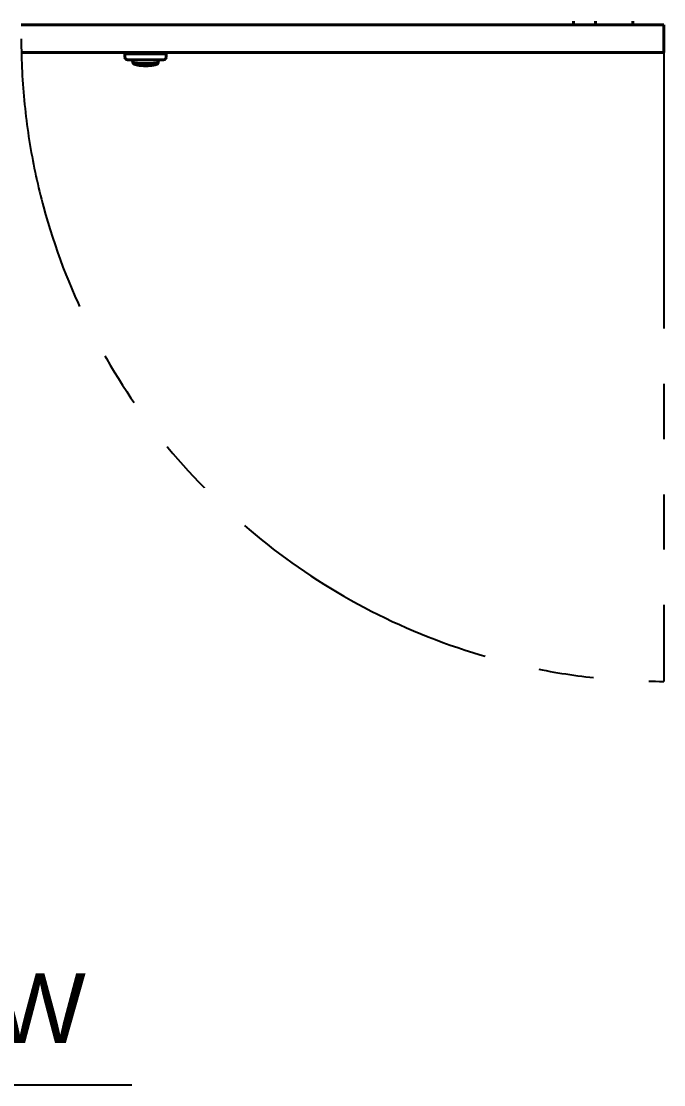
# Model space of a CAD drawing. Header units: millimetres. Extents: x 4969 to 37601, y -771 to 6478.
# Drawn here: x 19863 to 20380, y 4057 to 4913 of the extents above; entities that cross this region are included whole.
import ezdxf

# ---------------------------------------------------------------- set-up
doc = ezdxf.new("R2010")
doc.units = ezdxf.units.MM
doc.header["$LTSCALE"] = 7
doc.header["$MEASUREMENT"] = 0
doc.linetypes.add('PHANTOM', pattern=[63.5, 31.75, -6.35, 6.35, -6.35, 6.35, -6.35])
doc.layers.get('0').update_dxf_attribs({"linetype": 'CONTINUOUS'})
doc.layers.add('가시적인 것(ISO)', color=3, linetype='CONTINUOUS', lineweight=40)
doc.styles.add('arial_ttf', font='arial.ttf')

msp = doc.modelspace()

# ---------------------------------------------------------------- linework, layer by layer
at = {"color": 251, "linetype": 'PHANTOM'}
msp.add_line((20379.629, 4887.706), (20379.629, 4381.706), dxfattribs=at)
msp.add_line((19525.549, 4057.236, 0), (19951.607, 4057.236, 0))
msp.add_arc((20379.629, 4898.706), 517, 180, 270, dxfattribs=at)
at = {"layer": '가시적인 것(ISO)'}
for p, q in [((20306.929, 4912.706), (20306.929, 4909.706)), ((20324.629, 4909.706), (20324.629, 4912.706)), ((20354.629, 4912.706), (20354.629, 4909.706)), ((19862.629, 4909.706), (20379.629, 4909.706)), ((20379.629, 4909.706), (20379.629, 4887.706)), ((20379.629, 4887.706), (19862.629, 4887.706)), ((19946.029, 4886.406), (19979.229, 4886.406)), ((19946.029, 4886.406), (19946.053, 4883.688)), ((19946.779, 4887.706), (19946.779, 4886.706)), ((19946.779, 4886.706), (19978.479, 4886.706)), ((19947.629, 4886.406), (19947.629, 4886.556)), ((19977.629, 4886.406), (19977.629, 4886.556)), ((19978.479, 4887.706), (19978.479, 4886.706)), ((19979.229, 4886.406), (19979.205, 4883.688)), ((19948.053, 4881.706), (19977.205, 4881.706)), ((19952.129, 4881.281), (19952.129, 4881.706)), ((19952.129, 4881.07), (19952.129, 4881.281)), ((19958.092, 4878.734), (19956.18, 4878.734)), ((19961.184, 4878.529), (19956.594, 4878.529)), ((19961.629, 4878.324), (19957.008, 4878.324)), ((19962.073, 4878.119), (19957.422, 4878.119)), ((19962.517, 4877.914), (19957.837, 4877.914)), ((19967.007, 4877.709), (19958.251, 4877.709)), ((19966.593, 4877.504), (19958.665, 4877.504)), ((19966.182, 4877.301), (19959.076, 4877.301)), ((19960.129, 4880.511), (19960.129, 4880.511)), ((19965.111, 4877.098), (19960.147, 4877.098)), ((19961.518, 4878.574), (19961.518, 4878.613)), ((19961.659, 4878.611), (19961.74, 4878.574)), ((19961.74, 4878.574), (19961.962, 4878.472)), ((19961.962, 4878.369), (19961.962, 4878.472)), ((19961.962, 4878.472), (19962.184, 4878.369)), ((19962.184, 4878.369), (19962.406, 4878.267)), ((19962.406, 4878.164), (19962.406, 4878.267)), ((19962.406, 4878.267), (19962.629, 4878.164)), ((19962.629, 4878.164), (19962.852, 4878.267)), ((19967.421, 4877.914), (19962.74, 4877.914)), ((19962.851, 4878.164), (19962.852, 4878.267)), ((19962.852, 4878.267), (19963.074, 4878.369)), ((19963.074, 4878.369), (19963.296, 4878.472)), ((19967.835, 4878.119), (19963.185, 4878.119)), ((19963.296, 4878.472), (19963.518, 4878.574)), ((19963.296, 4878.369), (19963.296, 4878.472)), ((19963.518, 4878.574), (19963.599, 4878.611)), ((19968.249, 4878.324), (19963.629, 4878.324)), ((19963.74, 4878.574), (19963.74, 4878.613)), ((19968.664, 4878.529), (19964.073, 4878.529)), ((19965.129, 4880.511), (19965.129, 4880.511)), ((19969.078, 4878.734), (19967.166, 4878.734)), ((19973.129, 4881.281), (19973.129, 4881.706)), ((19973.129, 4881.281), (19973.129, 4881.07))]:
    msp.add_line(p, q, dxfattribs=at)
for centre, radius, start, end in [((19947.779, 4886.556), 0.15, 90, 180), ((19977.479, 4886.556), 0.15, 0, 90), ((19948.053, 4883.706), 2, 180.5, 270), ((19954.129, 4881.07), 2, 180, 263.743805), ((19962.629, 4958.606), 80, 263.743805, 276.256195), ((19971.129, 4881.07), 2, 276.256195, 0), ((19977.205, 4883.706), 2, 270, 359.5)]:
    msp.add_arc(centre, radius, start, end, dxfattribs=at)
for centre, major_axis, ratio, start_param, end_param in [((19952.422, 4878.122), (0.069, -1.982), 0.00001, 3.5039577, 3.6835976), ((19962.629, 4879.356), (-8.705, 0), 0.2050626, 0.1621143, 1.0174809), ((19961.184, 4878.779), (0, 0.25), 0.4444444, 2.2604932, 4.0066341), ((19961.629, 4878.574), (0, 0.25), 0.4444444, 1.5707963, 4.7114932), ((19962.073, 4878.369), (0, 0.25), 0.4444444, 1.5707963, 4.7114932), ((19962.517, 4878.164), (0, 0.25), 0.4444444, 1.5707963, 4.7110469), ((19962.74, 4878.164), (0, 0.25), 0.4444444, 1.5721383, 4.712389), ((19963.185, 4878.369), (0, 0.25), 0.4444444, 1.5716921, 4.712389), ((19963.629, 4878.574), (0, 0.25), 0.4444444, 1.5716921, 4.712389), ((19964.073, 4878.779), (0, 0.25), 0.4444444, 2.2765512, 4.0226921), ((19962.629, 4879.356), (-8.705, 0), 0.2050626, 2.1241115, 2.9794784), ((19971.946, 4879.824), (0.948, 0.047), 0.9756816, 6.2002909, 6.2003032), ((19972.837, 4878.134), (0.069, 1.97), 0.00001, 5.7454781, 5.9267014)]:
    msp.add_ellipse(centre, major_axis=major_axis, ratio=ratio, start_param=start_param, end_param=end_param, dxfattribs=at)
for points in [[(19952.343, 4880.384), (19952.343, 4880.384), (19952.343, 4880.384), (19952.343, 4880.384)], [(19953.661, 4879.341), (19953.661, 4879.341), (19953.661, 4879.341), (19953.661, 4879.341)]]:
    msp.add_open_spline(points, degree=3, dxfattribs=at)
for points, knots in [([(19952.351, 4880.155), (19952.352, 4880.125), (19952.353, 4880.096), (19952.354, 4880.067), (19952.355, 4880.038), (19952.356, 4880.009), (19952.357, 4879.981)], [0.34256027, 0.34256027, 0.34256027, 0.34256027, 0.66666667, 0.66666667, 0.66666667, 1, 1, 1, 1]), ([(19972.895, 4879.795), (19972.885, 4879.523), (19972.791, 4879.26), (19972.522, 4878.842), (19972.351, 4878.678), (19971.835, 4878.295), (19971.444, 4878.114), (19970.254, 4877.696), (19969.32, 4877.486), (19967.322, 4877.188), (19966.275, 4877.084), (19964.196, 4876.964), (19963.144, 4876.94), (19961.111, 4876.963), (19960.103, 4877.008), (19958.224, 4877.159), (19957.332, 4877.267), (19955.737, 4877.537), (19955.024, 4877.703), (19953.803, 4878.105), (19953.302, 4878.331), (19952.625, 4878.952), (19952.379, 4879.346), (19952.363, 4879.795)], [0, 0, 0, 0, 0.1451518, 0.1451518, 0.2929076, 0.2929076, 0.5537524, 0.5537524, 0.9533821, 0.9533821, 1.2920071, 1.2920071, 1.6011436, 1.6011436, 1.9030083, 1.9030083, 2.2062808, 2.2062808, 2.5194214, 2.5194214, 2.8597329, 2.8597329, 3.0997584, 3.0997584, 3.0997584, 3.0997584]), ([(19956.18, 4878.734), (19956.158, 4878.734), (19956.135, 4878.738), (19956.093, 4878.752), (19956.073, 4878.763), (19956.037, 4878.789), (19956.021, 4878.806), (19955.994, 4878.842), (19955.983, 4878.862), (19955.975, 4878.883)], [0, 0, 0, 0, 0.006749835, 0.006749835, 0.013426872, 0.013426872, 0.020253509, 0.020253509, 0.027219284, 0.027219284, 0.027219284, 0.027219284]), ([(19956.594, 4878.529), (19956.572, 4878.529), (19956.549, 4878.533), (19956.507, 4878.547), (19956.487, 4878.558), (19956.451, 4878.584), (19956.435, 4878.6), (19956.408, 4878.638), (19956.396, 4878.659), (19956.381, 4878.698), (19956.375, 4878.716), (19956.372, 4878.734)], [0, 0, 0, 0, 0.006749835, 0.006749835, 0.013426872, 0.013426872, 0.020253509, 0.020253509, 0.027596609, 0.027596609, 0.033169106, 0.033169106, 0.033169106, 0.033169106]), ([(19957.008, 4878.324), (19956.986, 4878.324), (19956.963, 4878.328), (19956.921, 4878.342), (19956.901, 4878.353), (19956.865, 4878.379), (19956.849, 4878.395), (19956.822, 4878.432), (19956.81, 4878.454), (19956.795, 4878.493), (19956.79, 4878.511), (19956.786, 4878.529)], [0, 0, 0, 0, 0.006749835, 0.006749835, 0.013426872, 0.013426872, 0.020253509, 0.020253509, 0.027596609, 0.027596609, 0.033169106, 0.033169106, 0.033169106, 0.033169106]), ([(19957.422, 4878.119), (19957.4, 4878.119), (19957.377, 4878.123), (19957.335, 4878.137), (19957.315, 4878.148), (19957.279, 4878.174), (19957.263, 4878.19), (19957.236, 4878.228), (19957.224, 4878.249), (19957.209, 4878.288), (19957.204, 4878.306), (19957.2, 4878.324)], [0, 0, 0, 0, 0.006749835, 0.006749835, 0.013426872, 0.013426872, 0.020253509, 0.020253509, 0.027596609, 0.027596609, 0.033154335, 0.033154335, 0.033154335, 0.033154335]), ([(19957.837, 4877.914), (19957.814, 4877.914), (19957.792, 4877.918), (19957.749, 4877.932), (19957.729, 4877.943), (19957.694, 4877.969), (19957.677, 4877.985), (19957.65, 4878.022), (19957.638, 4878.044), (19957.623, 4878.083), (19957.618, 4878.101), (19957.614, 4878.119)], [0, 0, 0, 0, 0.006749732, 0.006749732, 0.013426774, 0.013426774, 0.020253411, 0.020253411, 0.027596512, 0.027596512, 0.033170572, 0.033170572, 0.033170572, 0.033170572]), ([(19958.251, 4877.709), (19958.228, 4877.709), (19958.206, 4877.713), (19958.164, 4877.727), (19958.144, 4877.738), (19958.108, 4877.764), (19958.092, 4877.78), (19958.064, 4877.817), (19958.053, 4877.839), (19958.037, 4877.878), (19958.032, 4877.896), (19958.028, 4877.914)], [0, 0, 0, 0, 0.006749835, 0.006749835, 0.013426873, 0.013426873, 0.020253511, 0.020253511, 0.027596616, 0.027596616, 0.033169074, 0.033169074, 0.033169074, 0.033169074]), ([(19958.665, 4877.504), (19958.643, 4877.504), (19958.62, 4877.508), (19958.578, 4877.522), (19958.558, 4877.533), (19958.522, 4877.559), (19958.506, 4877.575), (19958.478, 4877.612), (19958.467, 4877.634), (19958.451, 4877.673), (19958.446, 4877.691), (19958.442, 4877.709)], [0, 0, 0, 0, 0.006749835, 0.006749835, 0.013426873, 0.013426873, 0.020253511, 0.020253511, 0.027596616, 0.027596616, 0.033169074, 0.033169074, 0.033169074, 0.033169074]), ([(19959.076, 4877.301), (19959.053, 4877.301), (19959.031, 4877.304), (19958.989, 4877.319), (19958.969, 4877.329), (19958.934, 4877.355), (19958.918, 4877.371), (19958.891, 4877.408), (19958.88, 4877.429), (19958.865, 4877.468), (19958.86, 4877.486), (19958.856, 4877.504)], [0, 0, 0, 0, 0.006690701, 0.006690701, 0.013304948, 0.013304948, 0.020042406, 0.020042406, 0.027194509, 0.027194509, 0.032717869, 0.032717869, 0.032717869, 0.032717869]), ([(19959.804, 4877.103), (19959.817, 4877.108), (19959.83, 4877.118), (19959.843, 4877.132), (19959.855, 4877.146), (19959.868, 4877.164), (19959.881, 4877.186), (19959.883, 4877.188), (19959.884, 4877.191), (19959.886, 4877.194), (19959.897, 4877.214), (19959.909, 4877.236), (19959.921, 4877.26), (19959.928, 4877.273), (19959.934, 4877.287), (19959.941, 4877.301)], [0.0000001, 0.0000001, 0.0000001, 0.0000001, 0.25, 0.25, 0.25, 0.5, 0.5, 0.5, 0.53001235, 0.53001235, 0.53001235, 0.75, 0.75, 0.75, 0.86812168, 0.86812168, 0.86812168, 0.86812168]), ([(19960.147, 4877.098), (19960.037, 4877.098), (19959.927, 4877.099), (19959.814, 4877.103), (19959.809, 4877.103), (19959.804, 4877.103)], [-0.033079739, -0.033079739, -0.033079739, -0.033079739, 0, 0, 0.001418489, 0.001418489, 0.001418489, 0.001418489]), ([(19965.453, 4877.103), (19965.449, 4877.103), (19965.444, 4877.103), (19965.33, 4877.099), (19965.221, 4877.098), (19965.111, 4877.098)], [-0.284310849, -0.284310849, -0.284310849, -0.284310849, -0.282863216, -0.282863216, -0.249100163, -0.249100163, -0.249100163, -0.249100163]), ([(19965.317, 4877.301), (19965.323, 4877.288), (19965.329, 4877.276), (19965.335, 4877.263), (19965.349, 4877.236), (19965.362, 4877.211), (19965.375, 4877.189), (19965.388, 4877.166), (19965.401, 4877.148), (19965.414, 4877.133), (19965.427, 4877.119), (19965.44, 4877.108), (19965.453, 4877.103)], [0.13777902, 0.13777902, 0.13777902, 0.13777902, 0.25, 0.25, 0.25, 0.5, 0.5, 0.5, 0.75, 0.75, 0.75, 1, 1, 1, 1]), ([(19966.401, 4877.504), (19966.397, 4877.481), (19966.39, 4877.459), (19966.371, 4877.415), (19966.358, 4877.393), (19966.324, 4877.354), (19966.302, 4877.337), (19966.258, 4877.314), (19966.236, 4877.307), (19966.203, 4877.302), (19966.193, 4877.301), (19966.182, 4877.301)], [0.000336745, 0.000336745, 0.000336745, 0.000336745, 0.007326854, 0.007326854, 0.014971081, 0.014971081, 0.022999687, 0.022999687, 0.029899983, 0.029899983, 0.033035639, 0.033035639, 0.033035639, 0.033035639]), ([(19966.815, 4877.709), (19966.811, 4877.689), (19966.805, 4877.668), (19966.787, 4877.626), (19966.774, 4877.603), (19966.74, 4877.562), (19966.718, 4877.544), (19966.673, 4877.519), (19966.65, 4877.511), (19966.616, 4877.505), (19966.604, 4877.504), (19966.593, 4877.504)], [0.001083976, 0.001083976, 0.001083976, 0.001083976, 0.007410298, 0.007410298, 0.015192216, 0.015192216, 0.023670795, 0.023670795, 0.030763558, 0.030763558, 0.034233294, 0.034233294, 0.034233294, 0.034233294]), ([(19967.23, 4877.914), (19967.225, 4877.894), (19967.219, 4877.873), (19967.201, 4877.831), (19967.188, 4877.809), (19967.155, 4877.768), (19967.133, 4877.749), (19967.087, 4877.724), (19967.065, 4877.716), (19967.03, 4877.71), (19967.019, 4877.709), (19967.007, 4877.709)], [0.001083976, 0.001083976, 0.001083976, 0.001083976, 0.007410298, 0.007410298, 0.015192216, 0.015192216, 0.023670795, 0.023670795, 0.030763558, 0.030763558, 0.034233294, 0.034233294, 0.034233294, 0.034233294]), ([(19967.644, 4878.119), (19967.639, 4878.098), (19967.633, 4878.077), (19967.615, 4878.034), (19967.601, 4878.012), (19967.567, 4877.971), (19967.545, 4877.953), (19967.5, 4877.928), (19967.477, 4877.921), (19967.443, 4877.915), (19967.432, 4877.914), (19967.421, 4877.914)], [0.000878477, 0.000878477, 0.000878477, 0.000878477, 0.007395194, 0.007395194, 0.015212976, 0.015212976, 0.023668631, 0.023668631, 0.030739488, 0.030739488, 0.034028203, 0.034028203, 0.034028203, 0.034028203]), ([(19968.058, 4878.324), (19968.054, 4878.304), (19968.048, 4878.283), (19968.03, 4878.241), (19968.017, 4878.219), (19967.983, 4878.178), (19967.961, 4878.159), (19967.916, 4878.134), (19967.893, 4878.126), (19967.858, 4878.12), (19967.847, 4878.119), (19967.835, 4878.119)], [0.001098746, 0.001098746, 0.001098746, 0.001098746, 0.007410298, 0.007410298, 0.015192216, 0.015192216, 0.023670795, 0.023670795, 0.030763558, 0.030763558, 0.034233295, 0.034233295, 0.034233295, 0.034233295]), ([(19968.472, 4878.529), (19968.468, 4878.509), (19968.461, 4878.488), (19968.444, 4878.446), (19968.431, 4878.424), (19968.397, 4878.383), (19968.375, 4878.364), (19968.33, 4878.339), (19968.307, 4878.331), (19968.272, 4878.325), (19968.261, 4878.324), (19968.249, 4878.324)], [0.001083976, 0.001083976, 0.001083976, 0.001083976, 0.007410298, 0.007410298, 0.015192216, 0.015192216, 0.023670795, 0.023670795, 0.030763558, 0.030763558, 0.034233295, 0.034233295, 0.034233295, 0.034233295]), ([(19968.886, 4878.734), (19968.882, 4878.714), (19968.876, 4878.693), (19968.858, 4878.651), (19968.845, 4878.629), (19968.811, 4878.588), (19968.789, 4878.569), (19968.744, 4878.544), (19968.721, 4878.536), (19968.687, 4878.53), (19968.675, 4878.529), (19968.664, 4878.529)], [0.001083976, 0.001083976, 0.001083976, 0.001083976, 0.007410298, 0.007410298, 0.015192216, 0.015192216, 0.023670795, 0.023670795, 0.030763558, 0.030763558, 0.034233295, 0.034233295, 0.034233295, 0.034233295]), ([(19969.283, 4878.883), (19969.283, 4878.882), (19969.282, 4878.881), (19969.272, 4878.856), (19969.259, 4878.834), (19969.225, 4878.793), (19969.203, 4878.774), (19969.158, 4878.749), (19969.135, 4878.741), (19969.101, 4878.735), (19969.089, 4878.734), (19969.078, 4878.734)], [0.007027137, 0.007027137, 0.007027137, 0.007027137, 0.007410298, 0.007410298, 0.015192216, 0.015192216, 0.023670795, 0.023670795, 0.030763558, 0.030763558, 0.034233295, 0.034233295, 0.034233295, 0.034233295]), ([(19972.901, 4879.981), (19972.902, 4880.009), (19972.903, 4880.038), (19972.904, 4880.067), (19972.905, 4880.096), (19972.906, 4880.125), (19972.907, 4880.155)], [0, 0, 0, 0, 0.33333333, 0.33333333, 0.33333333, 0.65685249, 0.65685249, 0.65685249, 0.65685249])]:
    msp.add_open_spline(points, degree=3, knots=knots, dxfattribs=at)

# ---------------------------------------------------------------- texts
at = {"color": 2, "style": 'arial_ttf'}
msp.add_text('TOP VIEW', height=56, dxfattribs=at).set_placement((19532.179, 4090.756, 0))

doc.saveas('drawing.dxf')
